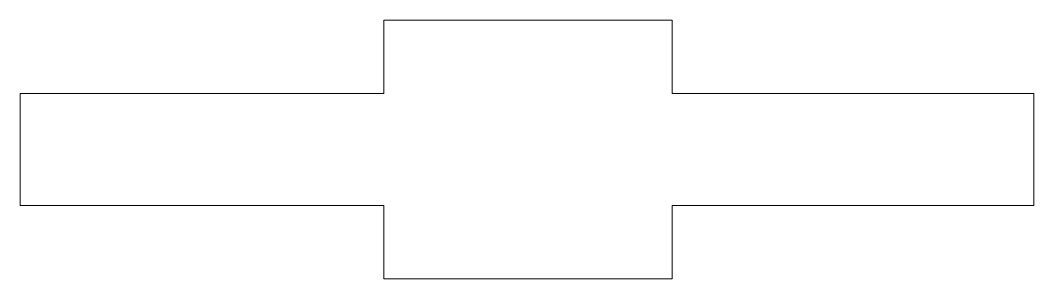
# Model space of a CAD drawing. Header units: millimetres. Extents: x 3304.2 to 3346, y 1529.7 to 1540.4.
import ezdxf

# ---------------------------------------------------------------- set-up
doc = ezdxf.new("R2010")
doc.units = ezdxf.units.MM

msp = doc.modelspace()

# ---------------------------------------------------------------- linework, layer by layer
at = {"lineweight": 20}
for p, q in [((3319.192, 1540.369), (3331.109, 1540.369)), ((3319.192, 1537.345), (3319.192, 1540.369)), ((3331.109, 1540.369), (3331.109, 1537.345)), ((3304.162, 1532.705), (3304.162, 1537.345)), ((3304.162, 1537.345), (3319.192, 1537.345)), ((3331.109, 1537.345), (3346.05, 1537.345)), ((3346.05, 1537.345), (3346.05, 1532.705)), ((3319.192, 1532.705), (3304.162, 1532.705)), ((3319.192, 1529.681), (3319.192, 1532.705)), ((3331.109, 1532.705), (3331.109, 1529.681)), ((3346.05, 1532.705), (3331.109, 1532.705)), ((3331.109, 1529.681), (3319.192, 1529.681))]:
    msp.add_line(p, q, dxfattribs=at)

doc.saveas('drawing.dxf')
